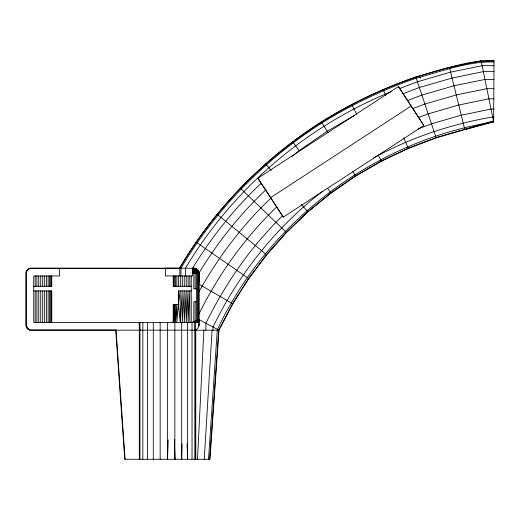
<?xml version="1.0" encoding="UTF-8"?>
<svg xmlns="http://www.w3.org/2000/svg" width="520" height="520" viewBox="0 0 520 520"><rect width="100%" height="100%" fill="white"/><g stroke="black" fill="none" stroke-linecap="round" stroke-linejoin="round"><path stroke-width="0.78" d="M179.264 268.203L31.161 268.203C28.386 268.177 26.013 270.608 26 273.37L26 325.013C26.026 327.756 28.372 330.219 31.161 330.174L194.838 330.174C199.635 329.024 199.225 323.479 199.004 319.651L191.25 322.426L191.25 275.951M179.803 275.951L179.803 268.197C238.076 168.721 337.61 95.056 449.481 67.516L464.809 129.584L493.656 121.921L494 60.723C467.155 59.969 441.428 70.168 415.825 76.954C382.733 88.341 351.026 103.402 321.276 121.836C263.478 158.769 214.292 209.072 179.446 268.197L193.837 268.197C204.23 269.594 196.242 285.896 199.004 291.636C218.257 257.108 242.45 225.134 271.135 197.88M182.058 443.918L181.701 459.277L181.701 322.426M168.207 439.875L167.518 459.277L167.518 322.426M197.489 459.277L203.879 330.174M191.25 290.927L178.341 290.927L178.341 304.356L180.323 322.426L182.15 290.927L182.273 322.426L184.171 290.927L184.269 322.426L186.16 290.927L186.232 322.426L188.052 290.927L188.097 322.426L189.774 290.927L189.794 322.426M204.256 459.277L212.089 330.174M208.514 459.277L217.25 330.174M209.631 459.277L218.667 330.174L232.589 303.635L248.547 278.44L266.481 254.612L286.267 232.303L307.781 211.653L330.889 192.797L355.433 175.858L381.264 160.947L408.2 148.155L436.085 137.573L493.727 120.841L493.656 121.921C374.998 140.719 268.587 220.649 217.477 329.375L217.477 330.174M178.341 304.356L176.846 322.426L176.742 304.356L175.448 322.426L175.389 304.356L174.356 322.426L174.323 304.356L173.608 322.426L173.596 304.356L173.225 322.426L173.225 304.356L178.341 304.356L180.18 290.927L180.323 322.426M198.633 326.411L198.822 325.013L198.322 326.137M193.83 270.79L193.83 268.899L192.212 268.899M197.483 322.589L197.47 272.896L198.237 270.79L196.417 268.899L197.659 270.491L198.302 273.37L198.302 322.589M116.142 329.999L29.829 329.999L28.581 329.485L27.45 328.594L26.176 326.346L26.176 272.031C25.265 270.276 32.403 266.78 30.544 268.769M196.417 322.608L196.56 272.987L195.767 270.491L196.17 269.399L195.169 268.378L193.837 268.197L193.83 288.86L196.417 288.86M194.019 269.783L196.17 269.399L198.237 270.79L198.633 271.967L198.198 272.987L197.483 273.37L195.111 271.967L194.019 269.783L192.212 269.718M192.212 272.031L196.248 271.681L196.814 270.387L196.17 269.399L196.983 269.497L198.302 270.79L198.998 273.37L192.212 273.37M26.176 272.031L27.514 269.718M199.004 313.865C218.706 274.144 244.9 237.49 276.868 206.719M493.727 121.199L436.189 137.885L408.33 148.46L381.413 161.239L355.615 176.137L331.091 193.063L308.002 211.9L286.507 232.531L266.734 254.826L248.82 278.629L232.875 303.803L219.005 330.174L209.969 459.277L124.761 459.277L115.72 330.181M198.965 273.091C217.503 242.508 239.954 214.181 266.038 189.69M29.829 268.378L27.45 269.783M28.015 269.497L28.581 268.899M261.092 183.372C234.494 208.28 211.523 237.061 192.614 268.197L192.614 275.951L165.431 275.951L165.431 268.203L179.803 268.197M282.692 215.65C250.906 246.539 225.342 283.517 205.894 323.278L205.894 330.174M291.649 156.754L299.189 150.599L327.23 131.248L354.621 115.434M322.686 191.172C276.088 227.006 238.544 274.131 213.005 327.022L213.005 330.174M257.861 178.211L398.457 86.56L423.832 125.496L283.244 217.145L257.861 178.211L273.644 202.078M270.55 197.678L411.144 106.028M373.425 158.028C410.443 137.657 451.048 124.169 492.642 116.968L494 116.968M26.364 271.967L26.923 271.681M26.754 270.79L27.339 270.491M195.169 301.776L195.169 329.999L195.767 329.921L195.767 459.277M402.675 93.853L419.354 87.523L452.075 78.026L483.36 71.624L494 71.624M407.751 100.464L421.889 95.095L453.986 85.787L484.959 79.443L494 79.443M412.965 108.576L424.885 104.052L456.255 94.959L486.85 88.692L494 88.692M418.496 117.546L428.168 113.88L458.738 105.008L488.924 98.826L494 98.826M418.119 128.901L431.49 123.825L461.253 115.187L491.029 109.096L494 109.096M391.137 91.748C305.923 126.288 232.537 189.208 185.445 268.197L185.445 275.951M399.406 88.615L417.437 81.77L450.619 72.144L482.144 65.689L494 65.689M195.767 329.921L195.436 330.005L195.436 459.277M197.659 270.491L192.212 270.79M449.481 67.516L481.124 60.723L493.656 121.921M473.635 62.569L481.124 61.022L494 61.022M192.01 272.981L198.828 272.025L198.822 322.589M195.169 288.86L195.169 273.37L193.83 272.031L194.591 270.79L196.248 271.681L198.822 272.031M494 61.984C467.298 61.282 441.701 71.422 416.234 78.175C383.24 89.531 351.624 104.54 321.964 122.922C264.57 159.62 215.638 209.502 180.967 268.197L180.967 275.951M179.264 268.378L30.55 268.281M192.212 268.378L194.447 268.281L196.983 269.497M33.748 286.28L51.773 286.28L51.773 275.951M191.25 286.28L173.225 286.28L173.225 275.951M33.748 290.927L51.773 290.927L51.773 322.426M196.417 301.776L193.83 301.776L193.83 322.608M198.998 322.426L33.748 322.426L33.748 275.951L59.566 275.951L59.566 268.203M26.176 326.346L27.339 327.892M194.838 330.174L219.005 330.174L199.004 319.651M28.828 328.985L27.45 328.594M193.83 268.203L197.197 269.49M195.169 329.999L195.767 330.174M195.156 269.497L193.83 268.899L195.364 268.684L193.83 268.378L195.767 270.491M26.364 326.411L26.923 326.703M199.004 284.206L232.875 303.803M248.82 278.629L195.975 242.099M196.417 268.899L197.548 269.783M266.734 254.826L216.996 214.169M286.507 232.531L240.188 188.006M196.248 271.681L197.47 272.896L198.822 273.37L198.633 271.967M198.075 271.681L196.814 270.387L197.47 272.896L195.169 273.37L195.111 271.967M28.581 329.485L28.015 328.881L29.829 329.999M265.414 163.8L271.291 170.436M301.373 204.412L308.002 211.9M26.689 327.594L27.514 328.659M197.697 269.984L198.302 270.79M331.091 193.063L327.45 188.214M299.189 150.599L292.5 141.694M398.457 86.56L423.832 125.496M274.053 202.709L283.244 217.145M321.445 122.096L328.081 132.6M352.762 171.626L355.615 176.137L355.433 175.858M419.9 77.194L420.511 78.299M378.261 155.233L381.413 161.239M356.733 114.218L351.559 104.358M385.723 95.427L383.143 89.362M403.78 137.781L408.33 148.46M415.825 76.954L436.189 137.885M139.061 323.206L139.971 330.181M116.058 330.181L125.099 459.277M187.213 443.853L187.558 459.277L187.558 322.426M187.207 443.918L187.558 459.277M174.863 459.277L174.441 439.875L174.863 459.277L174.863 322.426M199.004 273.364L198.998 325.013M198.822 325.013L198.822 326.346M196.619 329.336L196.619 330.174M194.838 322.426L194.838 459.277M192.036 322.426L192.036 459.277M189.794 275.951L189.794 286.28M188.097 275.951L188.097 286.28M186.232 275.951L186.232 286.28M184.269 275.951L184.269 286.28M182.273 275.951L182.273 286.28M180.323 275.951L180.323 286.28M178.503 290.927L178.503 304.661M178.49 275.951L178.49 286.28M176.846 275.951L176.846 286.28M175.448 275.951L175.448 286.28M174.356 275.951L174.356 286.28M173.608 275.951L173.608 286.28M160.16 322.426L160.16 459.277M153.296 322.426L153.296 459.277M147.388 322.426L147.388 459.277M142.844 322.426L142.844 459.277M139.971 322.426L139.971 459.277M139.302 322.426L139.302 459.277M51.389 275.951L51.389 286.28M51.389 290.927L51.389 322.426M50.635 275.951L50.635 286.28M50.635 290.927L50.635 322.426M49.543 275.951L49.543 286.28M49.543 290.927L49.543 322.426M48.152 275.951L48.152 286.28M48.152 290.927L48.152 322.426M46.508 275.951L46.508 286.28M46.508 290.927L46.508 322.426M44.675 275.951L44.675 286.28M44.675 290.927L44.675 322.426M42.725 275.951L42.725 286.28M42.725 290.927L42.725 322.426M40.729 275.951L40.729 286.28M40.729 290.927L40.729 322.426M38.766 275.951L38.766 286.28M38.766 290.927L38.766 322.426M36.901 275.951L36.901 286.28M36.901 290.927L36.901 322.426M35.204 275.951L35.204 286.28M35.204 290.927L35.204 322.426"/></g></svg>
